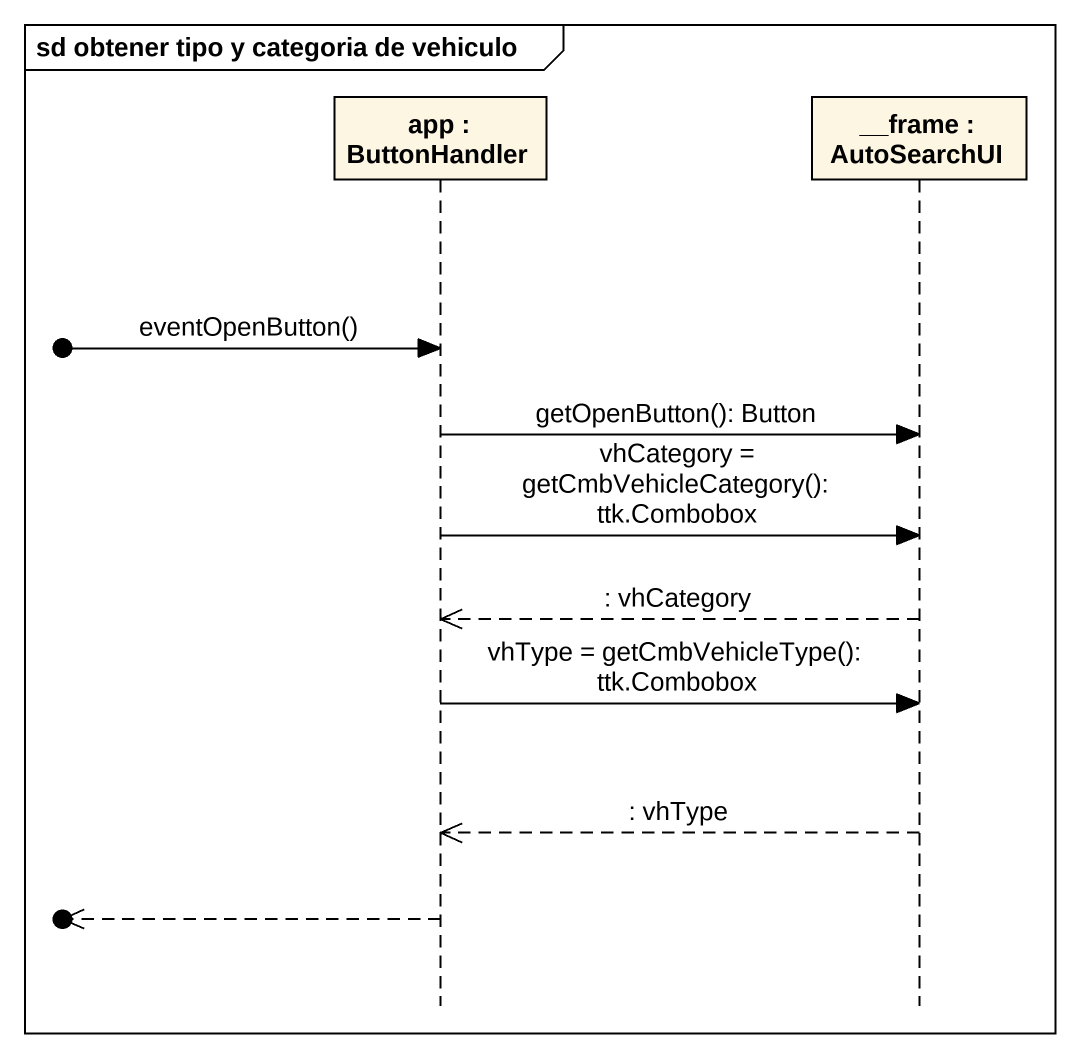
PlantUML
@startuml
mainframe sd obtener tipo y categoria de vehiculo
hide footbox
participant "app : ButtonHandler" as app
participant "__frame : AutoSearchUI" as frame_

[o-> app : eventOpenButton()
app -> frame_ : getOpenButton(): Button
app -> frame_ : vhCategory = getCmbVehicleCategory(): ttk.Combobox
frame_ -->> app : : vhCategory
app -> frame_ : vhType = getCmbVehicleType(): ttk.Combobox
frame_ -->> app : : vhType
[o<<-- app
@enduml
